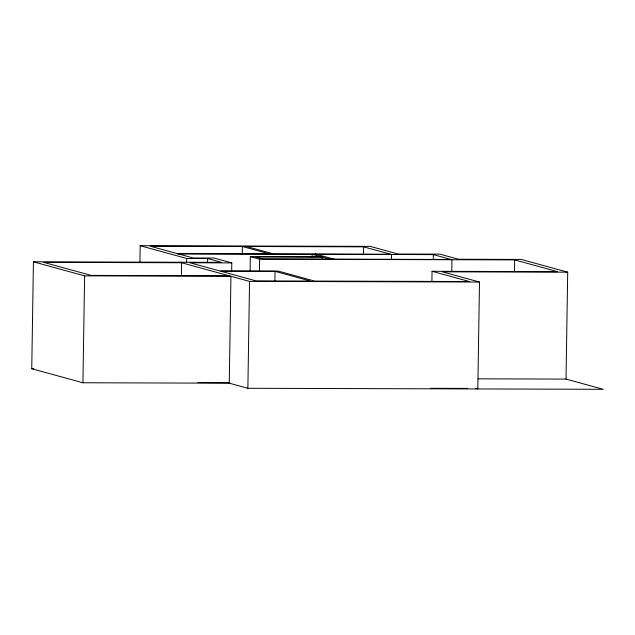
<?xml version="1.0" encoding="UTF-8"?>
<svg xmlns="http://www.w3.org/2000/svg" width="635" height="635" viewBox="0 0 635 635"><rect width="100%" height="100%" fill="white"/><g stroke="black" fill="none" stroke-linecap="round" stroke-linejoin="round"><path stroke-width="0.95" d="M33.433 261.818L84.614 275.86L230.942 276.281L229.259 383.183L82.931 382.762L31.75 368.721L33.433 261.818L221.567 262.358L207.613 258.524L186.706 258.469L140.176 245.705L139.914 262.533M82.931 382.762L84.614 275.86M181.419 275.614L181.618 262.747L43.656 262.358L91.115 275.376L229.084 275.765M186.642 262.43L186.706 258.469M207.55 262.485L207.613 258.524M231.656 271.796L231.791 262.89L214.114 258.04L193.207 257.985L150.4 246.237L363.625 246.84L391.541 254.5L391.47 259.453M242.252 254.421L242.38 246.499L269.367 253.905M478.131 378.833L566.031 379.087L603.25 389.295L247.872 388.287L249.555 281.384L179.761 262.239M250.103 271.478L250.341 256.627L321.413 256.826M259.453 271.058L259.644 259.183L250.341 256.627M274.891 281.249L275.042 271.351L220.694 271.201L256.056 280.9L310.404 281.051L275.042 271.351M312.063 257.246L312.11 254.278L329.787 259.128M322.31 259.064L322.342 257.088L255.445 256.897L262.89 258.937L451.033 259.469M363.506 254.762L363.625 246.84M431.903 281.194L432.054 271.296L557.482 271.645L514.675 259.905L259.644 259.183M433.276 259.572L433.356 254.619L178.316 253.897M451.779 271.605L451.961 259.723L433.356 254.619M566.031 379.087L567.706 272.185L442.278 271.828L479.504 282.035L477.822 388.938L475.917 388.414M514.493 271.78L514.675 259.905M140.176 245.705L370.126 246.356L398.042 254.016L439.857 254.135L458.462 259.239L521.176 259.421L567.706 272.185M177.387 253.643L390.612 254.246M231.791 262.89L189.984 262.771L219.766 270.939L278.297 271.105L314.587 281.067L469.281 281.503L432.054 271.296M249.555 281.384L479.504 282.035M31.75 368.721L33.726 368.729M197.834 382.587L227.401 382.675L247.872 388.287M430.911 388.302L467.598 388.406M315.357 254.032L333.97 259.136M246.563 246.507L273.55 253.913"/></g></svg>
